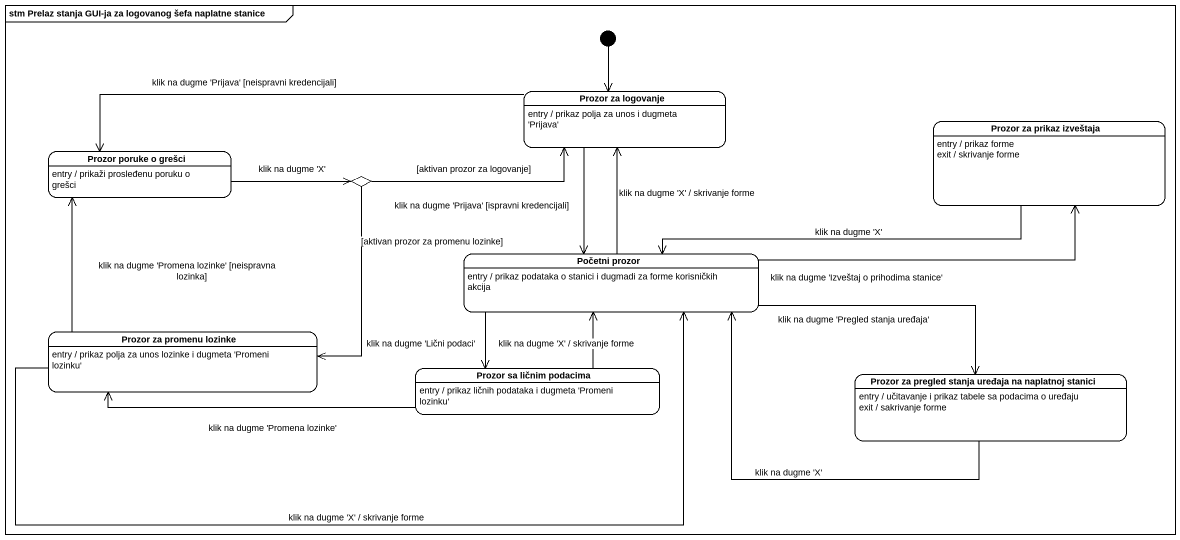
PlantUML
@startuml
mainframe stm Prelaz stanja GUI-ja za logovanog šefa naplatne stanice
hide empty description
state "Prozor za logovanje" as Prozor_za_logovanje
Prozor_za_logovanje : entry / prikaz polja za unos i dugmeta 'Prijava'
state "Prozor za prikaz izveštaja" as Prozor_za_prikaz_izveštaja
Prozor_za_prikaz_izveštaja : entry / prikaz forme
Prozor_za_prikaz_izveštaja : exit / skrivanje forme
state "Prozor poruke o grešci" as Prozor_poruke_o_grešci
Prozor_poruke_o_grešci : entry / prikaži prosleđenu poruku o grešci
state choice1 <<choice>>
state "Početni prozor" as Početni_prozor
Početni_prozor : entry / prikaz podataka o stanici i dugmadi za forme korisničkih akcija
state "Prozor za promenu lozinke" as Prozor_za_promenu_lozinke
Prozor_za_promenu_lozinke : entry / prikaz polja za unos lozinke i dugmeta 'Promeni lozinku'
state "Prozor sa ličnim podacima" as Prozor_sa_ličnim_podacima
Prozor_sa_ličnim_podacima : entry / prikaz ličnih podataka i dugmeta 'Promeni lozinku'
state "Prozor za pregled stanja uređaja na naplatnoj stanici" as Prozor_za_pregled_stanja
Prozor_za_pregled_stanja : entry / učitavanje i prikaz tabele sa podacima o uređaju
Prozor_za_pregled_stanja : exit / sakrivanje forme
[*] --> Prozor_za_logovanje
Prozor_za_logovanje -left-> Prozor_poruke_o_grešci : klik na dugme 'Prijava' [neispravni kredencijali]
Prozor_za_logovanje --> Početni_prozor : klik na dugme 'Prijava' [ispravni kredencijali]
Prozor_za_prikaz_izveštaja -left-> Početni_prozor : klik na dugme 'X'
Prozor_poruke_o_grešci -right-> choice1 : klik na dugme 'X'
choice1 -right-> Prozor_za_logovanje : [aktivan prozor za logovanje]
choice1 --> Prozor_za_promenu_lozinke : [aktivan prozor za promenu lozinke]
Početni_prozor -up-> Prozor_za_logovanje : klik na dugme 'X' / skrivanje forme
Početni_prozor -right-> Prozor_za_prikaz_izveštaja : klik na dugme 'Izveštaj o prihodima stanice'
Početni_prozor --> Prozor_sa_ličnim_podacima : klik na dugme 'Lični podaci'
Početni_prozor -right-> Prozor_za_pregled_stanja : klik na dugme 'Pregled stanja uređaja'
Prozor_za_promenu_lozinke -up-> Prozor_poruke_o_grešci : klik na dugme 'Promena lozinke' [neispravna lozinka]
Prozor_za_promenu_lozinke -right-> Početni_prozor : klik na dugme 'X' / skrivanje forme
Prozor_sa_ličnim_podacima -up-> Početni_prozor : klik na dugme 'X' / skrivanje forme
Prozor_sa_ličnim_podacima -left-> Prozor_za_promenu_lozinke : klik na dugme 'Promena lozinke'
Prozor_za_pregled_stanja -left-> Početni_prozor : klik na dugme 'X'
@enduml
